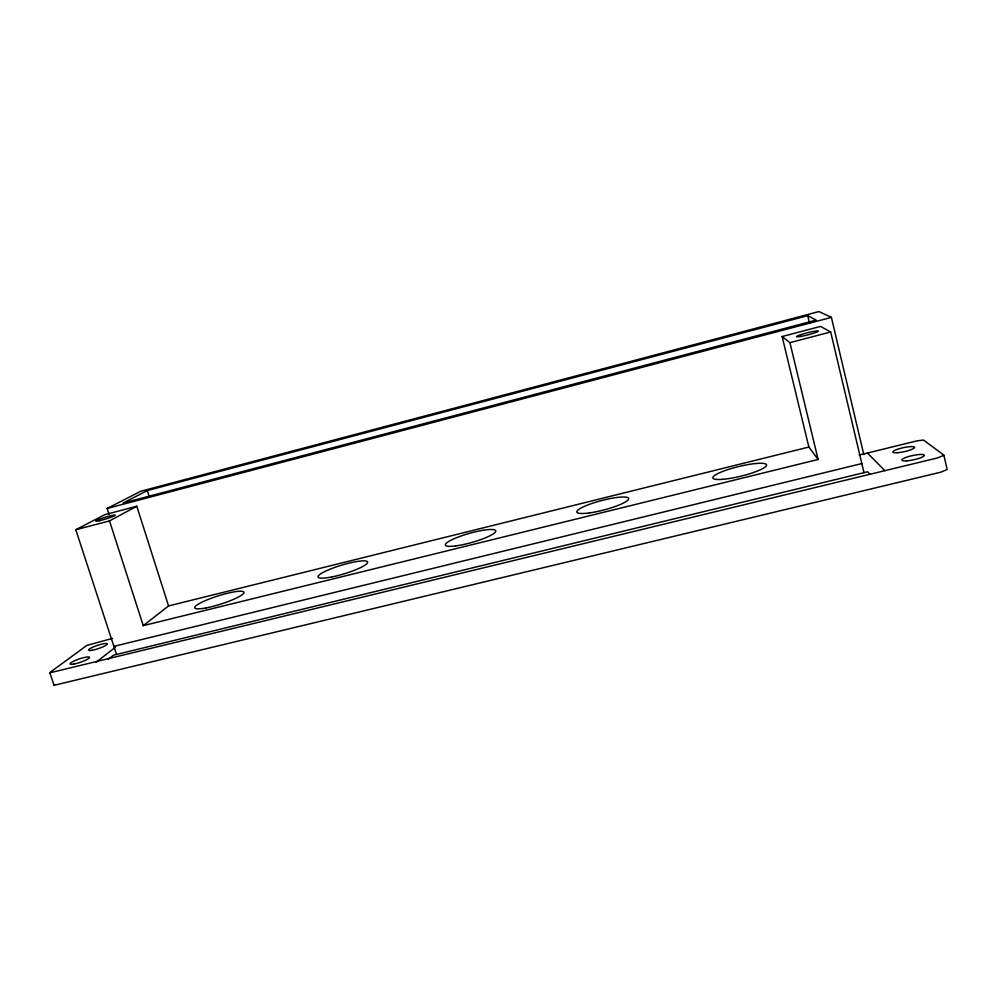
<?xml version="1.0" encoding="UTF-8"?>
<svg xmlns="http://www.w3.org/2000/svg" width="997" height="997" viewBox="0 0 997 997"><rect width="100%" height="100%" fill="white"/><g stroke="black" fill="none" stroke-linecap="round" stroke-linejoin="round"><path stroke-width="1.5" d="M859.165 455.068L917.265 440.811L923.471 440.051L943.847 455.056L947.15 469.5L940.894 472.154L54.062 685.313L49.85 672.813L50.349 672.14L86.913 645.383L112.686 638.367M53.988 685.176L54.486 684.478M943.91 455.268L937.641 457.897L49.85 672.813M108.349 659.241L113.496 655.179L867.664 471.768L869.982 474.323M96.186 662.195L115.316 647.29M143.269 625.655L168.568 605.939L808.866 447.055L818.113 459.467L143.269 625.655L109.508 520.908L136.801 506.264L168.568 605.939M116.512 654.443L75.809 529.731L104.685 514.714L136.801 506.264M147.332 490.561L123.067 503.074L816.157 320.124L807.72 315.688L147.332 490.561L149.189 496.431M109.047 514.39L107.128 508.458L140.889 491.209L818.923 311.562L831.398 317.407L863.788 454.52M107.128 508.458L831.398 317.407M808.866 447.055L782.109 336.537L820.581 326.43L830.675 331.976L863.975 472.665M75.809 529.731L109.508 520.908M782.109 336.537L789.911 342.656L830.675 331.976M113.882 646.355L861.819 463.555M867.44 453.037L884.925 470.696M789.911 342.656L818.113 459.467M807.72 315.688L809.514 323.24M906.809 460.826A11.515 2.193 -12.1 0 0 924.344 455.504A11.515 2.193 -12.1 0 0 908.155 456.676A11.515 2.193 -12.1 0 0 906.809 460.826M897.636 452.7A11.092 2.044 -12.3 0 0 914.573 447.578A11.092 2.044 -12.3 0 0 899.057 448.787A11.092 2.044 -12.3 0 0 897.636 452.7M73.691 664.089A10.282 1.77 -18.8 0 0 89.431 657.746A10.282 1.77 -18.8 0 0 76.283 660.051A10.282 1.77 -18.8 0 0 73.691 664.089M92.073 650.281A9.908 1.658 -18.6 0 0 107.19 644.224A9.908 1.658 -18.6 0 0 94.366 646.53A9.908 1.658 -18.6 0 0 92.073 650.281M722.327 479.358A27.629 4.935 -13.7 0 0 766.12 466.098A27.629 4.935 -13.7 0 0 730.564 468.764A27.629 4.935 -13.7 0 0 722.327 479.358M589.489 512.907A26.757 4.835 -14.7 0 0 628.671 498.749A26.757 4.835 -14.7 0 0 590.149 504.083A26.757 4.835 -14.7 0 0 589.489 512.907M455.554 545.945A26.184 4.698 -15.8 0 0 495.634 531.638A26.184 4.698 -15.8 0 0 460.514 536.199A26.184 4.698 -15.8 0 0 455.554 545.945M331.552 576.989A25.885 4.511 -16.8 0 0 367.619 562.034A25.885 4.511 -16.8 0 0 329.346 569.486A25.885 4.511 -16.8 0 0 331.552 576.989M206.167 607.896A25.81 4.3 -17.6 0 0 243.966 592.629A25.81 4.3 -17.6 0 0 207.937 599.546A25.81 4.3 -17.6 0 0 206.167 607.896M800.765 336.413A11.216 1.072 -14.2 0 0 818.225 331.316A11.216 1.072 -14.2 0 0 803.408 333.845A11.216 1.072 -14.2 0 0 800.765 336.413M99.55 520.683A10.194 0.897 -17 0 0 115.178 515.324A10.194 0.897 -17 0 0 101.831 518.378A10.194 0.897 -17 0 0 99.55 520.683"/></g></svg>
